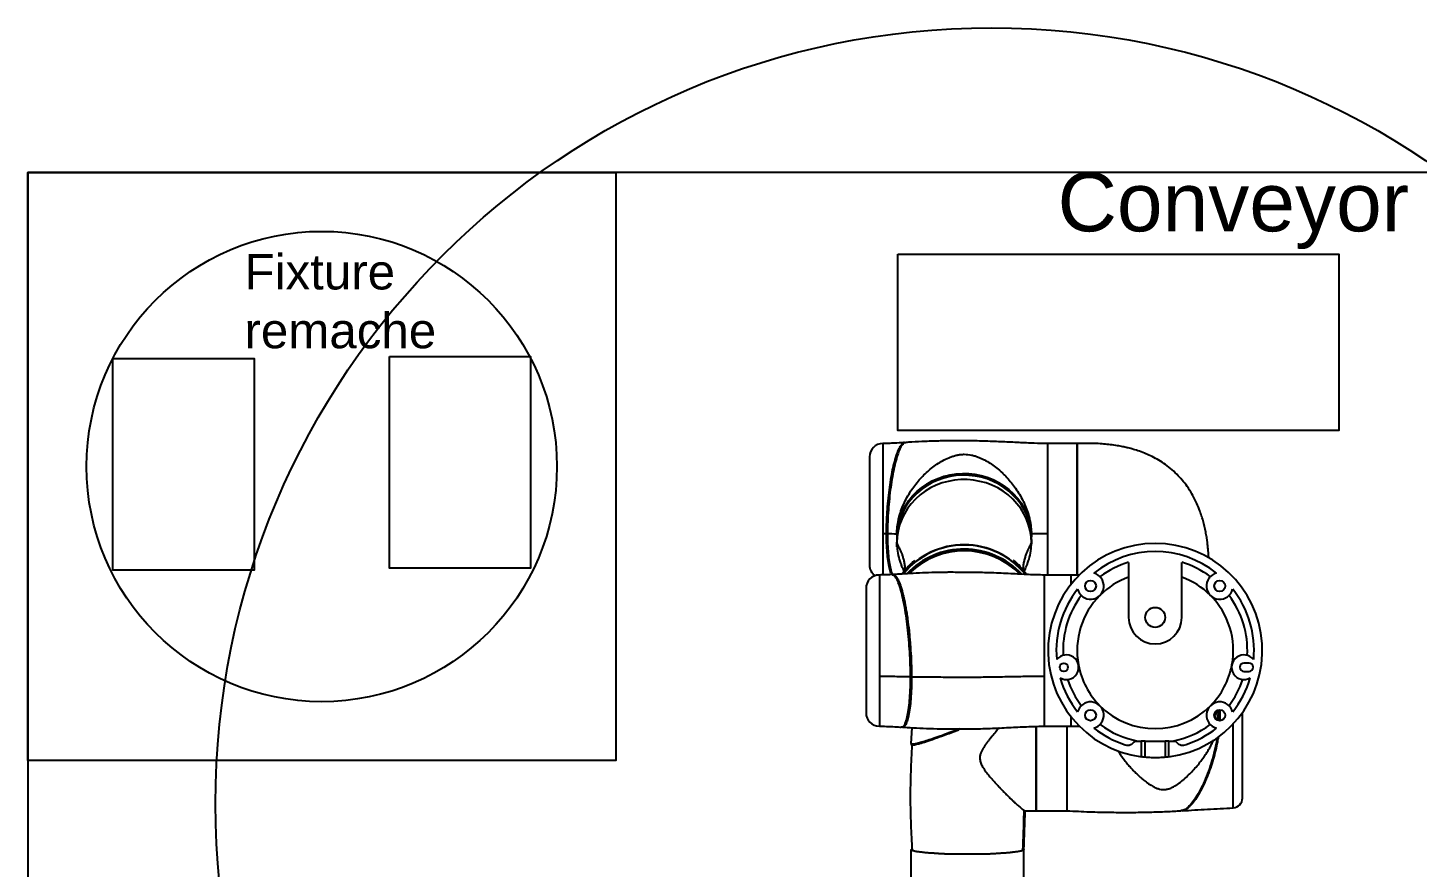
# Model space of a CAD drawing. Header units: millimetres. Extents: x -29 to 1867, y -277 to 1043.
# Drawn here: x 0 to 1182, y 329 to 1043 of the extents above; entities that cross this region are included whole.
import ezdxf

# ---------------------------------------------------------------- set-up
doc = ezdxf.new("R2010")
doc.units = ezdxf.units.MM
doc.styles.get("Standard").update_dxf_attribs({"font": 'arial.ttf'})

msp = doc.modelspace()

# ---------------------------------------------------------------- linework, layer by layer
at = {"color": 8, "linetype": 'Continuous', "lineweight": 25}
for p, q in [((727.2, 689.5), (727.2, 612.7)), ((867.7, 612.7), (867.7, 689.5)), ((727.2, 612.7), (727.2, 577.7)), ((867.7, 577.7), (867.7, 612.7)), ((851.4, 590.7), (851.6, 591.2)), ((724.3, 577.7), (724.3, 491.5)), ((864.9, 491.5), (864.9, 577.7)), ((1004.8, 576), (1004.7, 574.7)), ((724.3, 491.5), (724.3, 449.2)), ((864.9, 449.2), (864.9, 491.5))]:
    msp.add_line(p, q, dxfattribs=at)
at = {"color": 7, "linetype": 'Continuous', "lineweight": 25}
for p, q in [((892.5, 689.5), (867.7, 689.5)), ((892.5, 577.7), (892.5, 689.5)), ((715.9, 678.2), (715.9, 586.4)), ((739.2, 610.1), (739.2, 609.1)), ((739.2, 608.9), (739.2, 605.6)), ((853.6, 609.1), (853.6, 610.1)), ((853.6, 605.6), (853.6, 608.9)), ((853.6, 605.6), (853.6, 604.3)), ((851.4, 590.7), (851.6, 591.2)), ((936.2, 588.5), (936.2, 541.7)), ((981.5, 541.7), (981.5, 588.5)), ((887.5, 577.7), (864.9, 577.7)), ((894.3, 577.7), (887.5, 577.7)), ((887.5, 570.1), (887.5, 577.7)), ((713, 566.4), (713, 460.5)), ((1038.7, 502.9), (1034.4, 502.9)), ((1034.4, 495.8), (1038.7, 495.8)), ((1013.2, 456.2), (1013.2, 463)), ((864.9, 449.2), (887.5, 449.2)), ((887.5, 449.2), (887.5, 456.8)), ((887.5, 449.2), (894.3, 449.2)), ((1013.1, 454), (1013.2, 456.2)), ((1013.2, 456.2), (1013.2, 454)), ((1014, 456.1), (1013.9, 453.9)), ((1033.1, 388.1), (1033.1, 460.6)), ((751.9, 447.9), (751.2, 434.5)), ((751.5, 434.5), (751.7, 433.8)), ((941.4, 436.5), (947.1, 436.5)), ((947.1, 436.5), (947.1, 423.1)), ((950.4, 436.5), (947.1, 436.5)), ((950.4, 422.7), (950.4, 436.5)), ((950.4, 436.5), (967.3, 436.5)), ((967.3, 436.5), (967.3, 422.7)), ((970.6, 436.5), (967.3, 436.5)), ((970.6, 423.1), (970.6, 436.5)), ((970.6, 436.5), (976.3, 436.5)), ((848.1, 377.2), (857.8, 377.2)), ((857.8, 377.2), (884, 377.2)), ((751.2, 344.4), (751.2, 318.3)), ((847.2, 318.3), (847.2, 344.4))]:
    msp.add_line(p, q, dxfattribs=at)
for points in [[(0.1, 0), (1620.1, 0), (1620.1, 920), (0.1, 920)], [(0.1, 920), (500.1, 920), (500.1, 420), (0.1, 420)], [(740, 850.7), (1115, 850.7), (1115, 700.7), (740, 700.7)], [(72.5, 762), (192.5, 762), (192.5, 582), (72.5, 582)], [(307.6, 763.6), (427.6, 763.6), (427.6, 583.6), (307.6, 583.6)]]:
    msp.add_lwpolyline(points, close=True)
at = {"color": 7, "linetype": 'Continuous', "lineweight": 25, "flags": 128}
for points in [[(853.6, 610.1), (853.4, 615.1), (852.6, 620.1), (851.4, 625), (849.6, 629.8), (847.4, 634.4), (844.8, 638.8), (841.7, 642.9), (838.2, 646.7), (834.4, 650.3), (830.2, 653.4), (825.8, 656.2), (821, 658.6), (816.1, 660.6), (811, 662.1), (805.7, 663.1), (800.4, 663.7), (795, 663.8), (789.7, 663.5), (784.4, 662.7), (779.2, 661.4), (774.2, 659.6), (769.3, 657.5), (764.7, 654.9), (760.4, 651.9), (756.4, 648.6), (752.8, 644.9), (749.5, 640.9), (746.6, 636.6), (744.2, 632.1), (742.2, 627.4), (740.7, 622.6), (739.7, 617.6), (739.2, 612.6), (739.2, 610.1)], [(853.6, 608.9), (853.4, 613.9), (852.6, 618.9), (851.4, 623.8), (849.6, 628.6), (847.4, 633.2), (844.8, 637.6), (841.7, 641.7), (838.2, 645.5), (834.4, 649.1), (830.2, 652.2), (825.8, 655), (821, 657.4), (816.1, 659.4), (811, 660.9), (805.7, 661.9), (800.4, 662.5), (795, 662.6), (789.7, 662.3), (784.4, 661.5), (779.2, 660.2), (774.2, 658.4), (769.3, 656.3), (764.7, 653.7), (760.4, 650.7), (756.4, 647.3), (752.8, 643.7), (749.5, 639.7), (746.6, 635.4), (744.2, 630.9), (742.2, 626.2), (740.7, 621.4), (739.7, 616.4), (739.2, 611.4), (739.2, 608.9)], [(739.6, 617), (739.7, 617.7), (740.7, 622.6), (742.2, 627.5), (744.1, 632.2), (746.5, 636.7), (749.4, 641), (752.6, 645), (756.3, 648.7), (760.3, 652.1), (764.6, 655), (769.2, 657.7), (774.1, 659.8), (779.1, 661.6), (784.3, 662.9), (789.6, 663.7), (794.9, 664.1), (800.3, 664), (805.6, 663.4), (810.9, 662.3), (816, 660.8), (821, 658.9), (825.7, 656.5), (830.2, 653.7), (834.4, 650.5), (838.2, 647), (841.7, 643.2), (844.8, 639), (847.4, 634.7), (849.6, 630.1), (851.3, 625.3), (852.6, 620.4), (853.4, 615.4), (853.6, 610.3)], [(853.6, 605.2), (853.3, 610.3), (852.5, 615.4), (851.2, 620.4), (849.5, 625.2), (847.2, 629.9), (844.5, 634.3), (841.3, 638.4), (837.8, 642.3), (833.8, 645.8), (829.5, 649), (825, 651.8), (820.1, 654.1), (815.1, 656), (809.9, 657.4), (804.5, 658.4), (799.1, 658.9), (793.7, 658.9), (788.3, 658.4), (782.9, 657.4), (777.7, 656), (772.6, 654.1), (767.8, 651.8), (763.2, 649), (759, 645.8), (755, 642.3), (751.5, 638.4), (748.3, 634.3), (745.6, 629.9), (743.3, 625.2), (741.5, 620.4), (740.3, 615.4), (739.5, 610.3), (739.2, 605.2)], [(852.7, 615), (853.4, 610.6), (853.6, 605.6)], [(739.3, 601.7), (739.2, 603.1), (739.2, 605.6)], [(849.4, 578.2), (848.4, 579.7), (845.2, 583.6), (841.8, 587.2), (839.7, 589.1), (838.7, 590), (838.5, 590.1), (838.5, 590.1), (838.5, 590.1), (838.5, 590.1), (838.5, 590.1), (838.5, 590.1), (838.5, 590.1)], [(844.3, 584.6), (843.9, 585.1), (842.9, 586.3), (842.9, 586.3), (842.9, 586.3), (842.9, 586.3), (842.9, 586.3), (842.9, 586.3), (842.9, 586.3), (843.9, 585)], [(1009.3, 457.4), (1010.7, 460.4), (1011.5, 462.6)]]:
    msp.add_lwpolyline(points, dxfattribs=at)
at = {"color": 8, "linetype": 'Continuous', "lineweight": 25, "flags": 128}
msp.add_lwpolyline([(853.6, 609.1), (853.4, 614.2), (852.6, 619.2), (851.4, 624.1), (849.6, 628.8), (847.4, 633.4), (844.8, 637.8), (841.7, 641.9), (838.2, 645.8), (834.4, 649.3), (830.2, 652.5), (825.8, 655.3), (821, 657.6), (816.1, 659.6), (811, 661.1), (805.7, 662.2), (800.4, 662.8), (795, 662.9), (789.7, 662.5), (784.4, 661.7), (779.2, 660.4), (774.2, 658.7), (769.3, 656.5), (764.7, 653.9), (760.4, 650.9), (756.4, 647.6), (752.8, 643.9), (749.5, 639.9), (746.6, 635.6), (744.2, 631.1), (742.2, 626.5), (740.7, 621.6), (739.7, 616.7), (739.2, 611.6), (739.2, 609.1)], dxfattribs=at)
for centre, radius in [((819.7, 383.1), 660), ((250.1, 670), 200)]:
    msp.add_circle(centre, radius)
at = {"color": 7, "linetype": 'Continuous', "lineweight": 25}
for centre, radius in [((903.9, 568.4), 4.66), ((1013.8, 568.4), 4.66), ((958.9, 541.7), 8.48), ((881.2, 499.3), 3.53), ((903.9, 458.5), 4.66), ((1013.8, 458.5), 4.66)]:
    msp.add_circle(centre, radius, dxfattribs=at)
for centre, radius, start, end in [((727.2, 678.2), 11.3, 90, 180), ((789.9, 605.3), 50.7, 180.0164, 196.452), ((796.4, 536.6), 66.6, 38.9072, 140.7181), ((802.9, 605.3), 50.7, 343.893, 359.9841), ((958.9, 513.5), 91.1, 277.3913, 262.6087), ((796.4, 533), 66.8, 42.8776, 136.6463), ((796.4, 532.7), 66.9, 43.3111, 136.3125), ((796.4, 531.4), 66.9, 44.7279, 134.4307), ((958.9, 513.5), 84.1, 51.6285, 128.3715), ((727.2, 586.4), 11.3, 180, 235.1187), ((903.9, 568.4), 11.3, 194.1505, 75.8495), ((958.9, 513.5), 78.4, 106.7555, 126.7127), ((958.9, 513.5), 78.4, 53.2873, 73.2445), ((1013.8, 568.4), 11.3, 104.1505, 345.8495), ((724.3, 566.4), 11.3, 90, 180), ((958.9, 513.5), 66.4, 109.9028, 135), ((958.9, 513.5), 66.4, 45, 70.0972), ((958.9, 513.5), 84.1, 141.6285, 185.1247), ((958.9, 513.5), 78.4, 143.2873, 182.9208), ((958.9, 513.5), 66.4, 135, 190.5873), ((958.9, 513.5), 66.4, 349.4127, 45), ((958.9, 513.5), 78.4, 357.0792, 36.7127), ((958.9, 513.5), 84.1, 354.8753, 38.3715), ((958.9, 541.7), 22.6, 180, 0), ((883.3, 499.3), 10.5, 240.2893, 140.8854), ((1034.4, 499.3), 10.5, 39.1146, 299.7107), ((958.9, 513.5), 66.4, 190.5873, 225), ((958.9, 513.5), 66.4, 315, 349.4127), ((1034.4, 499.3), 3.53, 90, 270), ((1038.7, 499.3), 3.53, 270, 90), ((958.9, 513.5), 84.1, 196.0499, 218.3715), ((958.9, 513.5), 78.4, 198.2538, 216.7127), ((958.9, 513.5), 78.4, 323.2873, 341.7462), ((958.9, 513.5), 84.1, 321.6285, 343.9501), ((903.9, 458.5), 11.3, 284.1505, 165.8495), ((958.9, 513.5), 66.4, 225, 315), ((1013.8, 458.5), 11.3, 14.1505, 255.8495), ((982.4, 471.7), 30.9, 331.0579, 343.2898), ((984.1, 465), 29.1, 339.0369, 356.3666), ((984.5, 463.5), 28.8, 341.4827, 359.3622), ((724.3, 460.5), 11.3, 180, 270), ((958.9, 513.5), 78.4, 233.2873, 259.1071), ((958.9, 513.5), 78.4, 280.8929, 306.7127), ((958.9, 513.5), 84.1, 231.6285, 252.2494), ((958.9, 513.5), 84.1, 287.7506, 308.3715), ((935.4, 440.1), 7.06, 252.2494, 328.7402), ((982.3, 440.1), 7.06, 211.2598, 287.7506), ((1024.6, 388.1), 8.48, 274.5462, 360)]:
    msp.add_arc(centre, radius, start, end, dxfattribs=at)
at = {"color": 8, "linetype": 'Continuous', "lineweight": 25}
for centre, radius, start, end in [((796.4, 537), 66.5, 38.4762, 141.0566), ((796.4, 531.7), 66.9, 44.5271, 135.0396), ((984.4, 464.4), 28.9, 339.9027, 357.5232)]:
    msp.add_arc(centre, radius, start, end, dxfattribs=at)
at = {"color": 7, "linetype": 'Continuous', "lineweight": 25}
for points, knots in [([(745.8, 690.4), (745.5, 690.4), (742.7, 690.2), (738, 689.9), (732.1, 689.6), (728.7, 689.6), (727.2, 689.5)], [0, 0, 0, 0, 0.041964, 0.460989, 0.75011, 1, 1, 1, 1]), ([(730.4, 612.7), (730.4, 615.4), (730.5, 620.7), (730.8, 629.3), (731.5, 638.5), (732.5, 647.9), (733.7, 656.9), (735.2, 665.3), (736.9, 672.8), (738.7, 679.3), (740.6, 684.4), (742.6, 688.2), (744.6, 690.1), (745.9, 690.8), (746.5, 690.3), (746.6, 690.2)], [0, 0, 0, 0, 0.071179, 0.143931, 0.225042, 0.308448, 0.390629, 0.475098, 0.559016, 0.645281, 0.730756, 0.818664, 0.904894, 0.99364, 1, 1, 1, 1]), ([(730.6, 613.1), (730.6, 613.6), (730.6, 616.3), (730.7, 622.1), (731.1, 630.6), (731.8, 640), (732.8, 649.2), (734.1, 657.9), (735.5, 665.9), (737.2, 673.2), (739, 679.3), (740.9, 684.3), (742.8, 687.6), (744.1, 689.2), (744.8, 689.3), (744.8, 689.3)], [0, 0, 0, 0, 0.016189, 0.081055, 0.171018, 0.260989, 0.349893, 0.439997, 0.530109, 0.621758, 0.714667, 0.807582, 0.901362, 0.996492, 1, 1, 1, 1]), ([(746.7, 690.2), (746.3, 690.2), (745.3, 690.3), (743.7, 688.4), (741.7, 685), (739.7, 679.9), (737.9, 673.4), (736.1, 665.7), (734.6, 657), (733.3, 647.6), (732.3, 637.9), (731.6, 628), (731.3, 619.6), (731.3, 614.6), (731.2, 612.7)], [0, 0, 0, 0, 0.051589, 0.140187, 0.231303, 0.320773, 0.412845, 0.502135, 0.594083, 0.682122, 0.772822, 0.85902, 0.947811, 1, 1, 1, 1]), ([(867.7, 689.5), (863.8, 689.6), (855.6, 689.7), (842.8, 690.4), (829.1, 691), (814.8, 691.6), (800.4, 691.9), (786.4, 691.9), (773.1, 691.7), (760.8, 691.2), (752.1, 690.8), (747.5, 690.5), (746.7, 690.4)], [0, 0, 0, 0, 0.096129, 0.203067, 0.317576, 0.436495, 0.556789, 0.675548, 0.783591, 0.885477, 0.978943, 1, 1, 1, 1]), ([(1004.4, 592.4), (1004.4, 592.8), (1004.3, 594.6), (1004.1, 597.8), (1003.7, 601.8), (1003.3, 605.7), (1002.7, 609.9), (1001.6, 615.9), (999.8, 623.8), (996.9, 632.6), (993.6, 640.3), (990.2, 646.8), (986.3, 652.9), (982, 658.4), (977.3, 663.6), (972, 668.4), (966.4, 672.6), (960.6, 676.2), (955.1, 679.1), (949.6, 681.5), (944.4, 683.4), (939.4, 684.9), (935.2, 686), (931.1, 686.9), (926.4, 687.8), (921, 688.5), (915, 689.2), (908.5, 689.6), (900.8, 689.8), (895.4, 689.6), (892.5, 689.5)], [0, 0, 0, 0, 0.010636, 0.041573, 0.070304, 0.097548, 0.1267, 0.158094, 0.223846, 0.290218, 0.334892, 0.378964, 0.420882, 0.460508, 0.498873, 0.539186, 0.579638, 0.615717, 0.651311, 0.681721, 0.714244, 0.742719, 0.766428, 0.785718, 0.811587, 0.844757, 0.87502, 0.910502, 0.951885, 1, 1, 1, 1]), ([(892.5, 689.3), (892.5, 689.4), (892.5, 689.6), (892.5, 688.2), (892.5, 685.3), (892.5, 680.7), (892.5, 675.3), (892.5, 671), (892.5, 669.1)], [0, 0, 0, 0, 0.073248, 0.26657, 0.459894, 0.653137, 0.846379, 1, 1, 1, 1]), ([(739.2, 612.6), (739.2, 614.6), (739.3, 616.6), (739.7, 620.6), (740.1, 622.6), (740.7, 625.7), (741, 626.7), (741.6, 628.7), (741.9, 629.7), (742.8, 632.7), (743.5, 634.7), (745.2, 638.5), (746.1, 640.4), (748, 644.1), (749, 645.9), (752.3, 651.1), (754.7, 654.4), (758.6, 659), (759.9, 660.4), (762.6, 663.2), (764, 664.6), (766.9, 667.1), (768.4, 668.3), (771.4, 670.6), (772.9, 671.7), (776.1, 673.8), (777.7, 674.7), (781.1, 676.5), (782.8, 677.3), (785.6, 678.3), (786.5, 678.7), (788.4, 679.2), (789.4, 679.5), (791.3, 679.9), (792.3, 680.1), (794.4, 680.3), (795.5, 680.4), (798.7, 680.4), (800.7, 680.2), (803.2, 679.6), (803.7, 679.5), (804.7, 679.3), (805.2, 679.1), (806.6, 678.7), (807.5, 678.4), (809.3, 677.7), (810.2, 677.3), (812, 676.5), (812.8, 676.1), (815.4, 674.7), (817, 673.8), (820.1, 671.7), (821.7, 670.6), (824.7, 668.3), (826.1, 667.1), (828.3, 665.2), (829, 664.5), (830.4, 663.2), (831.1, 662.5), (833.1, 660.3), (834.4, 658.9), (838.2, 654.4), (840.6, 651.1), (843.8, 646), (844.8, 644.2), (846.2, 641.4), (846.7, 640.5), (847.6, 638.6), (848, 637.6), (849.2, 634.7), (850, 632.8), (850.9, 629.8), (851.2, 628.8), (851.8, 626.8), (852, 625.7), (852.7, 622.7), (853, 620.7), (853.5, 616.6), (853.6, 614.6), (853.6, 612.6)], [0, 0, 0, 0, 0.03125, 0.03125, 0.0625, 0.0625, 0.078125, 0.078125, 0.09375, 0.09375, 0.125, 0.125, 0.15625, 0.15625, 0.1875, 0.1875, 0.25, 0.25, 0.28125, 0.28125, 0.3125, 0.3125, 0.34375, 0.34375, 0.375, 0.375, 0.40625, 0.40625, 0.4375, 0.4375, 0.453125, 0.453125, 0.46875, 0.46875, 0.484375, 0.484375, 0.5, 0.5, 0.53125, 0.53125, 0.539062, 0.539062, 0.546875, 0.546875, 0.5625, 0.5625, 0.578125, 0.578125, 0.59375, 0.59375, 0.625, 0.625, 0.65625, 0.65625, 0.6875, 0.6875, 0.703125, 0.703125, 0.71875, 0.71875, 0.75, 0.75, 0.8125, 0.8125, 0.84375, 0.84375, 0.859375, 0.859375, 0.875, 0.875, 0.90625, 0.90625, 0.921875, 0.921875, 0.9375, 0.9375, 0.96875, 0.96875, 1, 1, 1, 1]), ([(892.5, 669.1), (892.5, 666.5), (892.5, 661.4), (892.5, 652.6), (892.5, 643.3), (892.5, 633.7), (892.5, 624), (892.5, 614.6), (892.5, 605.6), (892.5, 597.5), (892.5, 590.3), (892.5, 584.3), (892.5, 580), (892.5, 578.4), (892.5, 577.7)], [0, 0, 0, 0, 0.0854554, 0.1709111, 0.2563675, 0.3418242, 0.4272548, 0.5126847, 0.5981242, 0.6835637, 0.7690426, 0.8545223, 0.9399652, 1, 1, 1, 1]), ([(734.7, 578.1), (734.5, 578.4), (733.8, 579.7), (732.8, 583.5), (731.7, 589.4), (730.9, 596.7), (730.5, 604.5), (730.4, 610.1), (730.4, 612.7)], [0, 0, 0, 0, 0.068105, 0.262212, 0.456297, 0.646369, 0.836427, 1, 1, 1, 1]), ([(735.1, 578.3), (734.7, 579.1), (733.8, 581), (732.6, 585.7), (731.6, 591.9), (730.9, 599.3), (730.6, 606.5), (730.6, 611.3), (730.6, 613.1)], [0, 0, 0, 0, 0.148085, 0.33531, 0.522514, 0.705911, 0.889294, 1, 1, 1, 1]), ([(731.2, 612.7), (731.3, 609.8), (731.3, 603.9), (731.8, 595.9), (732.6, 589), (733.7, 583.3), (734.7, 579.6), (735.4, 578.3), (735.6, 578)], [0, 0, 0, 0, 0.185529, 0.371065, 0.5565, 0.741951, 0.929386, 1, 1, 1, 1]), ([(741.2, 591.2), (741.5, 590.1), (742.1, 588.1), (743.2, 585.5), (744.1, 583.4), (744.8, 581.9), (745.2, 581.1), (745.4, 580.9)], [0, 0, 0, 0, 0.312329, 0.549141, 0.749031, 0.923289, 1, 1, 1, 1]), ([(781.8, 580), (779.3, 580), (773.2, 579.9), (763.7, 579.6), (753.4, 579.1), (744.2, 578.6), (738.5, 578.3), (735.9, 578.1)], [0, 0, 0, 0, 0.161737, 0.398447, 0.623735, 0.832487, 1, 1, 1, 1]), ([(754.3, 590.1), (753.3, 589.3), (751.1, 587.3), (747.9, 584), (745.3, 581), (744, 579.1), (743.7, 578.6)], [0, 0, 0, 0, 0.247979, 0.561722, 0.875415, 1, 1, 1, 1]), ([(811.9, 579.8), (811.7, 579.8), (810, 579.9), (807.1, 579.9), (803, 579.9), (799.6, 579.9), (796, 579.9), (792.4, 579.9), (787.8, 580), (784.2, 580.1), (782.1, 580), (781.8, 580)], [0, 0, 0, 0, 0.023589, 0.19178, 0.308226, 0.427279, 0.514217, 0.634159, 0.75841, 0.967696, 1, 1, 1, 1]), ([(864.9, 577.7), (860.3, 577.8), (850.7, 578), (835.6, 578.9), (822.6, 579.5), (814.5, 579.7), (811.9, 579.8)], [0, 0, 0, 0, 0.260085, 0.545691, 0.852076, 1, 1, 1, 1]), ([(847.4, 580.8), (847.5, 581), (847.9, 581.7), (848.6, 583.2), (849.5, 585.3), (850.5, 587.8), (851.1, 589.7), (851.4, 590.7)], [0, 0, 0, 0, 0.061241, 0.243447, 0.44836, 0.697529, 1, 1, 1, 1]), ([(735, 578.1), (734.8, 578.1), (732.7, 578), (729.2, 577.8), (725.9, 577.8), (724.3, 577.7)], [0, 0, 0, 0, 0.0691934, 0.5737498, 1, 1, 1, 1]), ([(750.8, 491.1), (750.8, 494.4), (750.7, 501.3), (750.2, 512.1), (749.4, 522.9), (748.4, 533.3), (747.1, 543.4), (745.5, 552.5), (743.8, 560.6), (741.9, 567.5), (739.9, 572.8), (738, 576.4), (736.3, 577.8), (735.4, 578.2), (735, 578.1), (735, 578.1)], [0, 0, 0, 0, 0.0841471, 0.1707337, 0.2549309, 0.3415289, 0.4264942, 0.5138554, 0.6000637, 0.6887031, 0.7761422, 0.8660751, 0.9542251, 0.9996229, 1, 1, 1, 1]), ([(735.2, 577.9), (735.3, 577.9), (735.9, 578.5), (737.2, 577.9), (739.2, 575.9), (741.2, 571.9), (742.8, 567.2), (744.1, 562.6), (745.3, 557.5), (746.5, 551.8), (747.6, 545.5), (748.5, 538.9), (749.4, 531.9), (750.1, 524.7), (750.7, 517.5), (751.3, 508.3), (751.6, 498.8), (751.7, 493.2), (751.7, 491)], [0, 0, 0, 0, 0.00734, 0.09328, 0.178052, 0.26525, 0.350527, 0.394452, 0.438376, 0.523292, 0.567053, 0.610813, 0.694674, 0.737899, 0.781123, 0.863699, 0.948728, 1, 1, 1, 1]), ([(751.5, 491.3), (751.5, 491.9), (751.5, 494.5), (751.4, 499.4), (751.3, 505), (751, 510.7), (750.6, 516.4), (750, 524.5), (749.1, 533.7), (748, 541.9), (746.7, 549.5), (745.4, 556.5), (743.6, 563.8), (741.7, 569.8), (739.8, 574), (738.3, 576.4), (737.5, 576.6), (737.3, 576.7)], [0, 0, 0, 0, 0.0145393, 0.0727759, 0.1310116, 0.160098, 0.2186737, 0.277251, 0.3697554, 0.4622629, 0.5078276, 0.5991887, 0.6917943, 0.7844057, 0.8795364, 0.9746661, 1, 1, 1, 1]), ([(743, 448.6), (743.4, 448.6), (744.2, 448.4), (745.3, 449.7), (746.4, 451.6), (747.6, 454.8), (748.7, 459.8), (749.7, 466.8), (750.4, 475.2), (750.8, 483.4), (750.8, 488.9), (750.8, 491.1)], [0, 0, 0, 0, 0.085093, 0.178466, 0.272142, 0.365508, 0.503885, 0.642253, 0.778484, 0.91471, 1, 1, 1, 1]), ([(751.7, 491), (751.6, 487.7), (751.6, 481), (751.1, 472.1), (750.3, 464.3), (749.2, 457.8), (747.9, 452.9), (746.3, 449.7), (745, 448.2), (744.1, 448.5), (743.9, 448.5)], [0, 0, 0, 0, 0.1346293, 0.2692618, 0.4038484, 0.5384429, 0.6739386, 0.8094437, 0.9469172, 1, 1, 1, 1]), ([(745.5, 450.1), (745.8, 450.3), (746.6, 450.9), (747.8, 453.9), (749, 458.1), (749.9, 463.2), (750.6, 469.2), (751.2, 476.8), (751.5, 484.3), (751.5, 489), (751.5, 491.3)], [0, 0, 0, 0, 0.069248, 0.229998, 0.390739, 0.468689, 0.624434, 0.780179, 0.890089, 1, 1, 1, 1]), ([(1013.2, 461.9), (1013.4, 461.2), (1013.6, 459.9), (1013.7, 457.6), (1013.7, 456), (1013.7, 454.7), (1013.6, 454.1), (1013.6, 453.9)], [0, 0, 0, 0, 0.340988, 0.574057, 0.807973, 0.931858, 1, 1, 1, 1]), ([(1013.5, 463.2), (1013.7, 461.9), (1014, 459.8), (1014, 457.2), (1014, 456.1)], [0, 0, 0, 0, 0.5884616, 1, 1, 1, 1]), ([(724.3, 449.2), (726.3, 449.1), (730.7, 449.1), (736.9, 448.7), (741.2, 448.5), (743, 448.4)], [0, 0, 0, 0, 0.319034, 0.707951, 1, 1, 1, 1]), ([(743.9, 448.3), (744.3, 448.3), (748.3, 448.1), (756.2, 447.7), (767.6, 447.2), (779.5, 446.9), (791.7, 446.8), (805.5, 446.9), (820.4, 447.3), (836.2, 448.1), (850.9, 448.9), (860.4, 449.1), (864.9, 449.2)], [0, 0, 0, 0, 0.0114517, 0.0995165, 0.1943931, 0.2936456, 0.395112, 0.4968927, 0.6343598, 0.7657518, 0.8882791, 1, 1, 1, 1]), ([(884, 445.6), (884, 446.3), (884, 447.5), (884, 448.7), (884, 449.2)], [0, 0, 0, 0, 0.579816, 1, 1, 1, 1]), ([(1012.5, 457.4), (1012.5, 456.9), (1012.4, 455.8), (1012, 454.8), (1011.8, 454.4)], [0, 0, 0, 0, 0.526112, 1, 1, 1, 1]), ([(1025.2, 379.9), (1025.2, 379.9), (1025.2, 379.8), (1025.2, 381.6), (1025.2, 385.1), (1025.2, 390.3), (1025.2, 396.8), (1025.2, 404.5), (1025.2, 412.9), (1025.2, 421.9), (1025.2, 431), (1025.2, 439.9), (1025.2, 446.8), (1025.2, 450.3), (1025.2, 451.3)], [0, 0, 0, 0, 0.050466, 0.141666, 0.232866, 0.324066, 0.415266, 0.506466, 0.597666, 0.688866, 0.780066, 0.871266, 0.962467, 1, 1, 1, 1]), ([(751.2, 434.5), (751.2, 434.5), (751.1, 434.2), (751.7, 434), (753.4, 434.1), (756.4, 434.7), (760.3, 435.7), (765.2, 437.3), (771.1, 439.2), (777.8, 441.6), (784.6, 444.2), (789.2, 446), (791.2, 446.8)], [0, 0, 0, 0, 0.003193, 0.112224, 0.221268, 0.330132, 0.439025, 0.551444, 0.663895, 0.784416, 0.904964, 1, 1, 1, 1]), ([(751.2, 433.7), (751.2, 433.6), (751.3, 433.4), (752.1, 433.2), (753.3, 433.3), (755, 433.6), (757.2, 434.1), (759.7, 434.8), (762.6, 435.7), (766.9, 437.1), (773.1, 439.2), (781.3, 442.2), (788.2, 444.8), (792.2, 446.4), (793.2, 446.8)], [0, 0, 0, 0, 0.068176, 0.136464, 0.204521, 0.272932, 0.340924, 0.409401, 0.477371, 0.545881, 0.682198, 0.818551, 0.954887, 1, 1, 1, 1]), ([(793.1, 446.8), (790.5, 445.8), (785.2, 443.7), (777.4, 440.8), (770, 438.2), (763.6, 436), (758.5, 434.6), (754.9, 433.7), (752.7, 433.4), (751.8, 433.6), (751.8, 433.8), (751.7, 433.8)], [0, 0, 0, 0, 0.119748, 0.252096, 0.388596, 0.515284, 0.646235, 0.763277, 0.870246, 0.980353, 1, 1, 1, 1]), ([(826.2, 447.6), (826.1, 447.6), (825, 446.3), (822.7, 443.6), (819.9, 440.3), (817.7, 437.6), (816, 435.4), (814.5, 433.4), (813, 431.1), (811.6, 428.9), (810.5, 426.4), (809.7, 423.8), (809.8, 422), (809.8, 421.1)], [0, 0, 0, 0, 0.010952, 0.174628, 0.338348, 0.429064, 0.502923, 0.592565, 0.668392, 0.750808, 0.833764, 0.916836, 1, 1, 1, 1]), ([(857.8, 421.1), (857.8, 424.2), (857.8, 430.5), (857.8, 439.7), (857.8, 446), (857.8, 448.8), (857.8, 449)], [0, 0, 0, 0, 0.324693, 0.649385, 0.974078, 1, 1, 1, 1]), ([(857.8, 449), (857.8, 447.1), (857.8, 442.5), (857.8, 434.2), (857.8, 424.8), (857.8, 415.4), (857.8, 406.4), (857.8, 398), (857.8, 390.8), (857.8, 384.8), (857.8, 380.5), (857.8, 377.7), (857.8, 377.4), (857.8, 377.3)], [0, 0, 0, 0, 0.064866, 0.158829, 0.252793, 0.346756, 0.440719, 0.534682, 0.628645, 0.722608, 0.816571, 0.910534, 1, 1, 1, 1]), ([(884, 433.6), (884, 433.8), (884, 434.3), (884, 435), (883.9, 435.6), (883.9, 436.2), (883.9, 437), (883.9, 438.2), (883.9, 439.7), (883.9, 441.2), (883.9, 442.6), (884, 444.1), (884, 445), (884, 445.6)], [0, 0, 0, 0, 0.062201, 0.118301, 0.168301, 0.2122, 0.25, 0.372233, 0.500005, 0.627478, 0.75001, 0.855911, 1, 1, 1, 1]), ([(1012.5, 440.1), (1012.3, 438.7), (1011.7, 435), (1010.2, 428.5), (1008.2, 421), (1005.8, 413.3), (1003, 406), (1000, 398.8), (996.6, 392.4), (993.1, 386.7), (989.6, 382.1), (986.2, 378.9), (983.1, 377.2), (981.4, 377.4), (980.7, 377.5)], [0, 0, 0, 0, 0.044749, 0.121843, 0.201457, 0.281096, 0.36647, 0.451865, 0.543217, 0.634574, 0.729831, 0.82507, 0.919749, 1, 1, 1, 1]), ([(1011.7, 439.5), (1011.7, 439.4), (1011.4, 437.7), (1010.8, 434.4), (1009.7, 429.6), (1008.5, 424.9), (1006.8, 418.6), (1004.2, 410.9), (1000.8, 402.4), (997.2, 394.8), (993.5, 388.3), (989.7, 383.1), (986.1, 379.4), (983.2, 377.5), (981.6, 377.5), (981.1, 377.5)], [0, 0, 0, 0, 0.005258, 0.057163, 0.109439, 0.161329, 0.21363, 0.317696, 0.421789, 0.525869, 0.629971, 0.734072, 0.838152, 0.942246, 1, 1, 1, 1]), ([(1012.2, 439.9), (1012.1, 439.2), (1011.7, 436.1), (1010.4, 430.3), (1008.5, 422.8), (1006.2, 415.3), (1003.6, 407.9), (1000.6, 400.7), (997.4, 394.2), (994, 388.3), (990.5, 383.5), (987.1, 380), (984.7, 378.3), (983.6, 378.1), (983.5, 378.1)], [0, 0, 0, 0, 0.026194, 0.113093, 0.200256, 0.287452, 0.380539, 0.473652, 0.573443, 0.673245, 0.777942, 0.882625, 0.985724, 1, 1, 1, 1]), ([(752, 433.3), (751.6, 425.8), (750.8, 410.7), (750.5, 388.1), (750.9, 365.7), (751.7, 350.9), (752.1, 343.6)], [0, 0, 0, 0, 0.25173, 0.50335, 0.754996, 1, 1, 1, 1]), ([(751.5, 434.3), (751.5, 434.3), (751.2, 434), (751.2, 433.9), (751.2, 433.7)], [0, 0, 0, 0, 0.080099, 1, 1, 1, 1]), ([(884, 421.1), (884, 421.3), (884, 421.8), (884, 422.5), (884, 423.3), (884, 424.4), (884, 425.9), (884, 427.4), (884, 428.9), (884, 430.4), (884, 431.9), (884, 433), (884, 433.6)], [0, 0, 0, 0, 0.058915, 0.121058, 0.160338, 0.248313, 0.390457, 0.50166, 0.625177, 0.748136, 0.855705, 1, 1, 1, 1]), ([(927.2, 428.3), (927.6, 427.6), (928.7, 425.9), (930.6, 423.2), (932.9, 420.1), (935.4, 416.9), (938.2, 413.7), (941, 410.7), (944, 407.8), (946.9, 405.2), (949.3, 403.2), (951.3, 401.7), (953.3, 400.2), (955.3, 399), (957.1, 397.9), (958.6, 397.2), (960.4, 396.4), (962.5, 395.6), (964.3, 395.4), (965.2, 395.3)], [0, 0, 0, 0, 0.047049, 0.115086, 0.185983, 0.266318, 0.346199, 0.425178, 0.506937, 0.591311, 0.648412, 0.693481, 0.744388, 0.795257, 0.833126, 0.867211, 0.897581, 0.948759, 1, 1, 1, 1]), ([(965.2, 395.3), (966.1, 395.3), (967.5, 395.3), (969.2, 395.6), (970.6, 396), (972.1, 396.6), (973.7, 397.3), (975.4, 398.2), (977.4, 399.5), (979.4, 400.9), (981.5, 402.5), (984.1, 404.7), (987.3, 407.7), (991, 411.4), (994.5, 415.3), (997.5, 419.1), (1000, 422.5), (1002, 425.4), (1003.9, 428.5), (1005.7, 431.6), (1007.2, 434.5), (1008.1, 436.4), (1008.4, 437.2)], [0, 0, 0, 0, 0.042441, 0.062996, 0.08482, 0.11217, 0.140266, 0.169176, 0.207945, 0.253774, 0.291721, 0.338355, 0.422431, 0.506112, 0.5898, 0.673968, 0.732492, 0.788627, 0.842424, 0.901073, 0.957297, 1, 1, 1, 1]), ([(809.8, 421.1), (809.9, 420.5), (810.1, 419.3), (810.6, 417.6), (811.4, 415.9), (812.4, 414.1), (813.7, 412.2), (815, 410.4), (816.3, 408.6), (817.7, 407), (819.1, 405.2), (820.8, 403.4), (822.6, 401.3), (824.5, 399.2), (826.4, 397.2), (828.3, 395.2), (830.2, 393.3), (831.9, 391.5), (833.8, 389.7), (835.6, 387.9), (837.5, 386.1), (839.4, 384.3), (841.1, 382.8), (842.6, 381.4), (844.3, 379.9), (845.9, 378.6), (847.3, 377.6), (848, 377.2), (848.1, 377.3), (848.1, 377.3)], [0, 0, 0, 0, 0.0215906, 0.0433764, 0.0658841, 0.0914944, 0.121087, 0.1484754, 0.1767397, 0.2052958, 0.231524, 0.2633989, 0.3016704, 0.3391554, 0.3772146, 0.4145637, 0.4540705, 0.4909543, 0.5252237, 0.5706473, 0.6142509, 0.6560717, 0.7018199, 0.7457051, 0.7878085, 0.8549596, 0.9195522, 0.9859992, 1, 1, 1, 1]), ([(857.8, 377.5), (857.8, 377.4), (857.8, 377.3), (857.8, 379.2), (857.8, 382.9), (857.8, 388.2), (857.8, 395), (857.8, 403), (857.8, 411.7), (857.8, 418), (857.8, 421.1)], [0, 0, 0, 0, 0.07354, 0.205892, 0.338243, 0.470594, 0.602946, 0.735297, 0.867649, 1, 1, 1, 1]), ([(884, 408.8), (884, 409.8), (884, 410.8), (884, 412.8), (884, 413.9), (884, 415.9), (884, 416.9), (884, 419), (884, 420), (884, 421.1)], [0, 0, 0, 0, 0.25, 0.25, 0.5, 0.5, 0.75, 0.75, 1, 1, 1, 1]), ([(950.4, 422.7), (950.4, 422.7), (950.4, 422.7), (950.3, 422.7), (950.2, 422.7), (950, 422.8), (949.9, 422.8), (949.7, 422.8), (949.6, 422.8), (949.1, 422.9), (948.8, 422.9), (948, 423), (947.6, 423), (947.1, 423.1)], [0, 0, 0, 0, 0.125, 0.125, 0.25, 0.25, 0.375, 0.375, 0.5, 0.5, 0.75, 0.75, 1, 1, 1, 1]), ([(967.4, 422.7), (967.4, 422.7), (967, 422.7), (965.2, 422.5), (962.4, 422.4), (959.1, 422.3), (955.7, 422.4), (952.8, 422.5), (950.9, 422.7), (950.4, 422.7), (950.4, 422.7)], [0, 0, 0, 0, 0.005852, 0.167037, 0.328945, 0.490576, 0.651369, 0.812064, 0.973547, 1, 1, 1, 1]), ([(970.6, 423.1), (970.2, 423), (969.5, 423), (968.5, 422.8), (967.8, 422.8), (967.4, 422.7), (967.4, 422.7), (967.4, 422.7)], [0, 0, 0, 0, 0.216482, 0.433007, 0.64844, 0.862611, 1, 1, 1, 1]), ([(884, 397.7), (884, 397.9), (884, 398.3), (884, 398.9), (883.9, 399.4), (883.9, 399.9), (883.9, 400.6), (883.9, 401.7), (883.9, 403.1), (883.9, 404.5), (883.9, 405.9), (884, 407.3), (884, 408.3), (884, 408.8)], [0, 0, 0, 0, 0.062216, 0.118324, 0.168324, 0.212216, 0.25, 0.372497, 0.500001, 0.627741, 0.750005, 0.855933, 1, 1, 1, 1]), ([(884, 388.5), (884, 388.6), (884, 389), (884, 389.4), (884, 390), (884, 390.7), (884, 391.7), (884, 392.9), (884, 394), (884, 395.1), (884, 396.4), (884, 397.2), (884, 397.7)], [0, 0, 0, 0, 0.059565, 0.122378, 0.161647, 0.250675, 0.394297, 0.506547, 0.631492, 0.75042, 0.857108, 1, 1, 1, 1]), ([(884, 378), (884, 378), (884, 378.1), (884, 378.2), (884, 378.4), (883.9, 378.5), (883.9, 378.7), (883.9, 379), (883.9, 379.5), (883.9, 380), (883.9, 380.5), (884, 381.1), (884, 381.5), (884, 381.7)], [0, 0, 0, 0, 0.06222, 0.118329, 0.168329, 0.212219, 0.25, 0.372544, 0.500005, 0.627789, 0.75001, 0.855941, 1, 1, 1, 1]), ([(884, 381.7), (884, 381.9), (884, 382.1), (884, 382.4), (884, 382.7), (884, 382.9), (884, 383.3), (884, 383.9), (884, 384.7), (884, 385.6), (884, 386.4), (884, 387.3), (884, 387.9), (884, 388.3), (884, 388.5)], [0, 0, 0, 0, 0.064445, 0.121676, 0.171696, 0.214502, 0.250097, 0.374771, 0.50175, 0.594665, 0.747993, 0.855452, 0.939454, 1, 1, 1, 1]), ([(981.9, 377.3), (989, 377.7), (1003.5, 378.5), (1017.9, 379.3), (1025.2, 379.7)], [0, 0, 0, 0, 0.494774, 1, 1, 1, 1]), ([(846.4, 343.6), (846.8, 354.1), (847.3, 365.4), (847.4, 376.7), (847.4, 377.6)], [0, 0, 0, 0, 0.925625, 1, 1, 1, 1]), ([(884, 377.3), (884, 377.3), (884, 377.2), (884, 377.4), (884, 377.6), (884, 377.8), (884, 378)], [0, 0, 0, 0, 0.122058, 0.406678, 0.682503, 1, 1, 1, 1]), ([(884, 377.3), (890.4, 376.9), (902.8, 376.3), (921, 375.9), (938.1, 375.8), (953.8, 376.1), (968, 376.5), (976.9, 377), (981.1, 377.3)], [0, 0, 0, 0, 0.196657, 0.385984, 0.561433, 0.7231, 0.871051, 1, 1, 1, 1]), ([(752.8, 343.3), (752.7, 343.3), (752.6, 343.3), (752.5, 343.4), (752.3, 343.5), (752.2, 343.5), (752, 343.6), (751.8, 343.7), (751.6, 343.8), (751.4, 344), (751.3, 344.1), (751.2, 344.2), (751.2, 344.3), (751.2, 344.3), (751.2, 344.4)], [0, 0, 0, 0, 0.063358, 0.120018, 0.169981, 0.213247, 0.249816, 0.37557, 0.500149, 0.591876, 0.748656, 0.855343, 0.939125, 1, 1, 1, 1]), ([(757.6, 342.3), (757.5, 342.3), (757.3, 342.3), (756.9, 342.4), (756.6, 342.4), (756.4, 342.4), (756, 342.5), (755.5, 342.6), (754.8, 342.7), (754.3, 342.8), (753.7, 343), (753.3, 343.1), (753, 343.2), (752.8, 343.3)], [0, 0, 0, 0, 0.062182, 0.118274, 0.168274, 0.212182, 0.25, 0.371901, 0.500005, 0.627131, 0.75001, 0.855879, 1, 1, 1, 1]), ([(845.6, 343.3), (845.5, 343.2), (845.4, 343.2), (845.2, 343.1), (845, 343.1), (844.9, 343), (844.6, 342.9), (844.2, 342.8), (843.6, 342.7), (843, 342.6), (842.3, 342.5), (841.6, 342.4), (841.1, 342.3), (840.8, 342.3)], [0, 0, 0, 0, 0.062203, 0.118305, 0.168305, 0.212203, 0.25, 0.372248, 0.500005, 0.627493, 0.75001, 0.855915, 1, 1, 1, 1]), ([(847.2, 344.4), (847.2, 344.3), (847.2, 344.3), (847.2, 344.2), (847.2, 344.2), (847.1, 344.1), (847, 344), (846.8, 343.9), (846.6, 343.7), (846.3, 343.6), (846, 343.4), (845.8, 343.3), (845.6, 343.3)], [0, 0, 0, 0, 0.045629, 0.10233, 0.170105, 0.248952, 0.394211, 0.501824, 0.626645, 0.75165, 0.857737, 1, 1, 1, 1]), ([(775.2, 340.7), (775, 340.7), (774.5, 340.8), (773.9, 340.8), (773.4, 340.8), (772.9, 340.9), (772.2, 340.9), (771.2, 341), (770.1, 341.1), (768.8, 341.1), (767.6, 341.2), (766.3, 341.3), (765.2, 341.4), (764.2, 341.5), (763.1, 341.6), (762, 341.7), (761, 341.9), (760.2, 342), (759.3, 342.1), (758.5, 342.2), (757.9, 342.2), (757.6, 342.3)], [0, 0, 0, 0, 0.031638, 0.060033, 0.085185, 0.107095, 0.125763, 0.188442, 0.250882, 0.296177, 0.375267, 0.44995, 0.499878, 0.560613, 0.624604, 0.696148, 0.752578, 0.815359, 0.875583, 0.927827, 1, 1, 1, 1]), ([(786.8, 340.3), (786.5, 340.3), (786.1, 340.3), (785.4, 340.3), (784.8, 340.3), (784.2, 340.3), (783.4, 340.4), (782.3, 340.4), (780.8, 340.4), (779.4, 340.5), (778, 340.6), (776.6, 340.6), (775.7, 340.7), (775.2, 340.7)], [0, 0, 0, 0, 0.062184, 0.118275, 0.168275, 0.212184, 0.25, 0.371921, 0.500005, 0.627152, 0.75001, 0.855881, 1, 1, 1, 1]), ([(799.2, 340.2), (799, 340.2), (798.5, 340.2), (797.8, 340.2), (797, 340.2), (795.9, 340.2), (794.6, 340.2), (793, 340.2), (791.6, 340.3), (790.1, 340.3), (788.5, 340.3), (787.4, 340.3), (786.8, 340.3)], [0, 0, 0, 0, 0.05748, 0.118016, 0.157247, 0.242194, 0.380283, 0.489371, 0.611634, 0.729266, 0.839907, 1, 1, 1, 1]), ([(811.6, 340.3), (811.4, 340.3), (810.9, 340.3), (810.2, 340.3), (809.6, 340.3), (809.1, 340.3), (808.2, 340.3), (807, 340.3), (805.6, 340.3), (804, 340.2), (802.5, 340.2), (801.1, 340.2), (800.1, 340.2), (799.5, 340.2), (799.2, 340.2)], [0, 0, 0, 0, 0.060349, 0.115381, 0.165096, 0.209494, 0.248576, 0.373197, 0.498731, 0.604934, 0.750515, 0.852709, 0.93587, 1, 1, 1, 1]), ([(823.2, 340.7), (823, 340.7), (822.6, 340.7), (822, 340.6), (821.4, 340.6), (820.9, 340.6), (820.1, 340.5), (819.1, 340.5), (817.6, 340.4), (816.1, 340.4), (814.7, 340.4), (813.2, 340.3), (812.2, 340.3), (811.6, 340.3)], [0, 0, 0, 0, 0.062187, 0.11828, 0.16828, 0.212186, 0.25, 0.37197, 0.500005, 0.627203, 0.75001, 0.855886, 1, 1, 1, 1]), ([(833.2, 341.4), (833, 341.4), (832.7, 341.4), (832.2, 341.3), (831.6, 341.3), (830.7, 341.2), (829.6, 341.2), (828.4, 341.1), (827.2, 341), (826, 340.9), (824.7, 340.8), (823.8, 340.8), (823.2, 340.7)], [0, 0, 0, 0, 0.045569, 0.102614, 0.171134, 0.251129, 0.394009, 0.501329, 0.62574, 0.750384, 0.856832, 1, 1, 1, 1]), ([(840.8, 342.3), (840.7, 342.2), (840.4, 342.2), (840.1, 342.2), (839.7, 342.1), (839.4, 342.1), (838.9, 342), (838.3, 342), (837.4, 341.9), (836.4, 341.7), (835.5, 341.6), (834.5, 341.5), (833.8, 341.5), (833.4, 341.4), (833.2, 341.4)], [0, 0, 0, 0, 0.060837, 0.11625, 0.166239, 0.210804, 0.249945, 0.373888, 0.498774, 0.604639, 0.748239, 0.851936, 0.935856, 1, 1, 1, 1])]:
    msp.add_open_spline(points, degree=3, knots=knots, dxfattribs=at)
for points in [[(730.4, 612.7), (729.2, 612.7), (728.2, 612.7), (727.2, 612.7)], [(739.2, 612.6), (736.3, 612.6), (733.6, 612.7), (731.2, 612.7)], [(867.7, 612.7), (863.4, 612.7), (858.6, 612.7), (853.6, 612.6)], [(750.8, 491.1), (745.4, 491.1), (735.2, 491.4), (727.4, 491.5), (724.3, 491.5)], [(864.9, 491.5), (861.1, 491.5), (853, 491.4), (839.8, 491.2), (825.7, 490.9), (810.9, 490.7), (795.7, 490.6), (780.4, 490.7), (765.5, 490.8), (756.1, 491), (751.7, 491)], [(847.2, 344.4), (847.7, 355.4), (848.1, 366.4), (848.3, 377.4)]]:
    msp.add_open_spline(points, degree=3, dxfattribs=at)
at = {"color": 8, "linetype": 'Continuous', "lineweight": 25}
for points, knots in [([(746.2, 582.2), (746.2, 582.6), (746.3, 584.2), (746, 586.9), (745.4, 590.2), (744.5, 593.1), (743.7, 595.7), (742.7, 598.2), (741.5, 600.6), (740.4, 602.6), (739.6, 604.1), (739.3, 604.9), (739.2, 605.2)], [0, 0, 0, 0, 0.051783, 0.209238, 0.347955, 0.473023, 0.587877, 0.692563, 0.802952, 0.893377, 0.95905, 1, 1, 1, 1]), ([(853.6, 605.2), (853.5, 605), (853.2, 604.2), (852.6, 603), (851.7, 601.2), (850.5, 599), (849.4, 596.5), (848.4, 593.6), (847.5, 590.5), (846.8, 587.2), (846.5, 584.4), (846.5, 582.7), (846.6, 582.2)], [0, 0, 0, 0, 0.036054, 0.092416, 0.169114, 0.264397, 0.377194, 0.502705, 0.640999, 0.778152, 0.933908, 1, 1, 1, 1])]:
    msp.add_open_spline(points, degree=3, knots=knots, dxfattribs=at)

# ---------------------------------------------------------------- texts
at = {"attachment_point": 1}
for s, width, insert, char_height in [('Conveyor ', 392.704, (875.9, 920), 50), ('Fixture remache', 284.589, (184.4, 850.6), 30)]:
    msp.add_mtext_dynamic_manual_height_columns(s, width=width, gutter_width=12.5, heights=[0], dxfattribs=dict(at, insert=insert, char_height=char_height))

doc.saveas('drawing.dxf')
